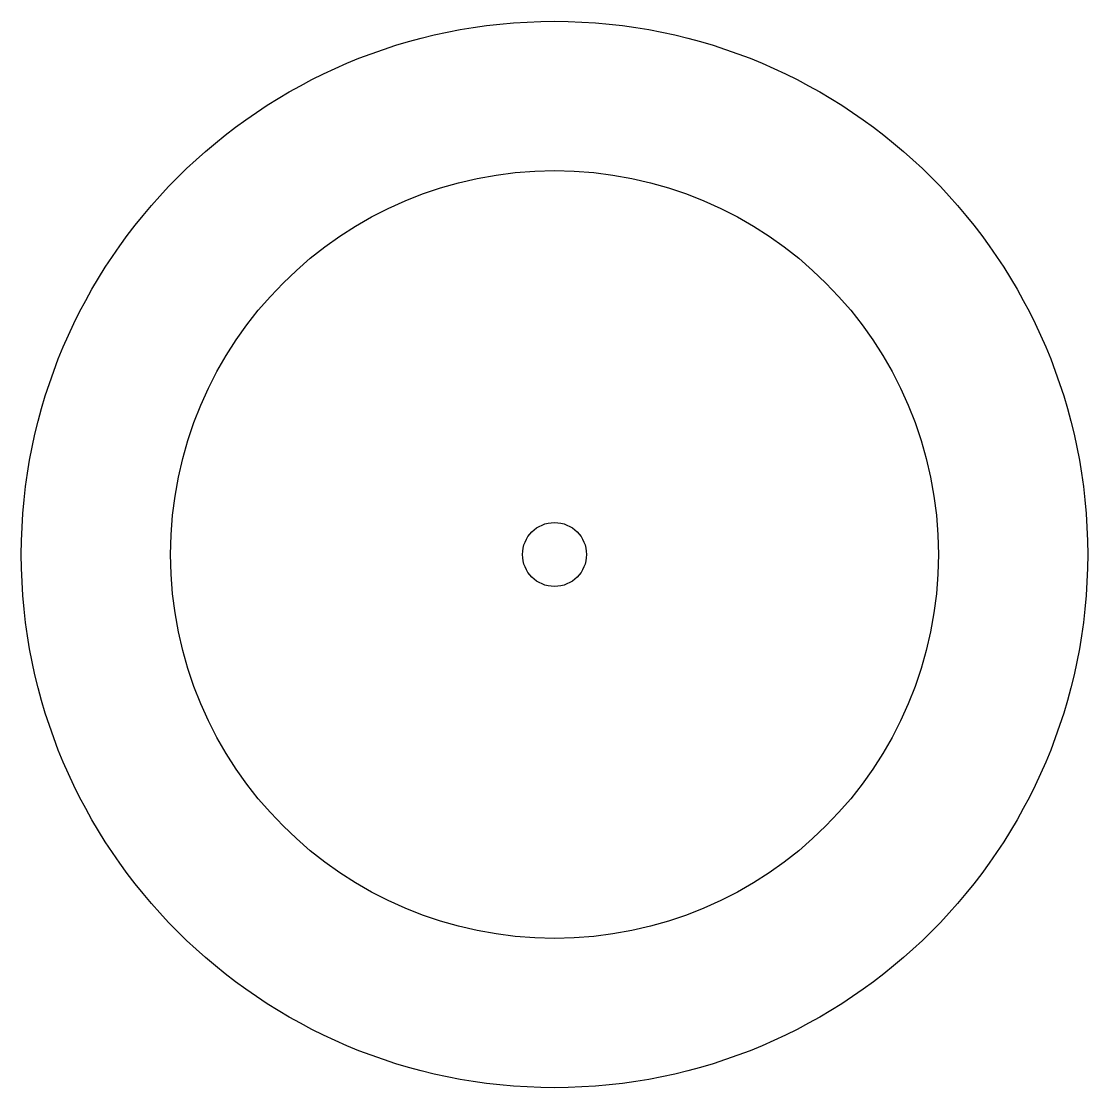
# Model space of a CAD drawing. Header units: metres. Extents: x -1 to 1, y -1 to 1.
import ezdxf

# ---------------------------------------------------------------- set-up
doc = ezdxf.new("R2010")
doc.units = ezdxf.units.M

msp = doc.modelspace()

# ---------------------------------------------------------------- linework, layer by layer
for radius in [1, 0.72, 0.06]:
    msp.add_circle((0, 0), radius)

doc.saveas('drawing.dxf')
